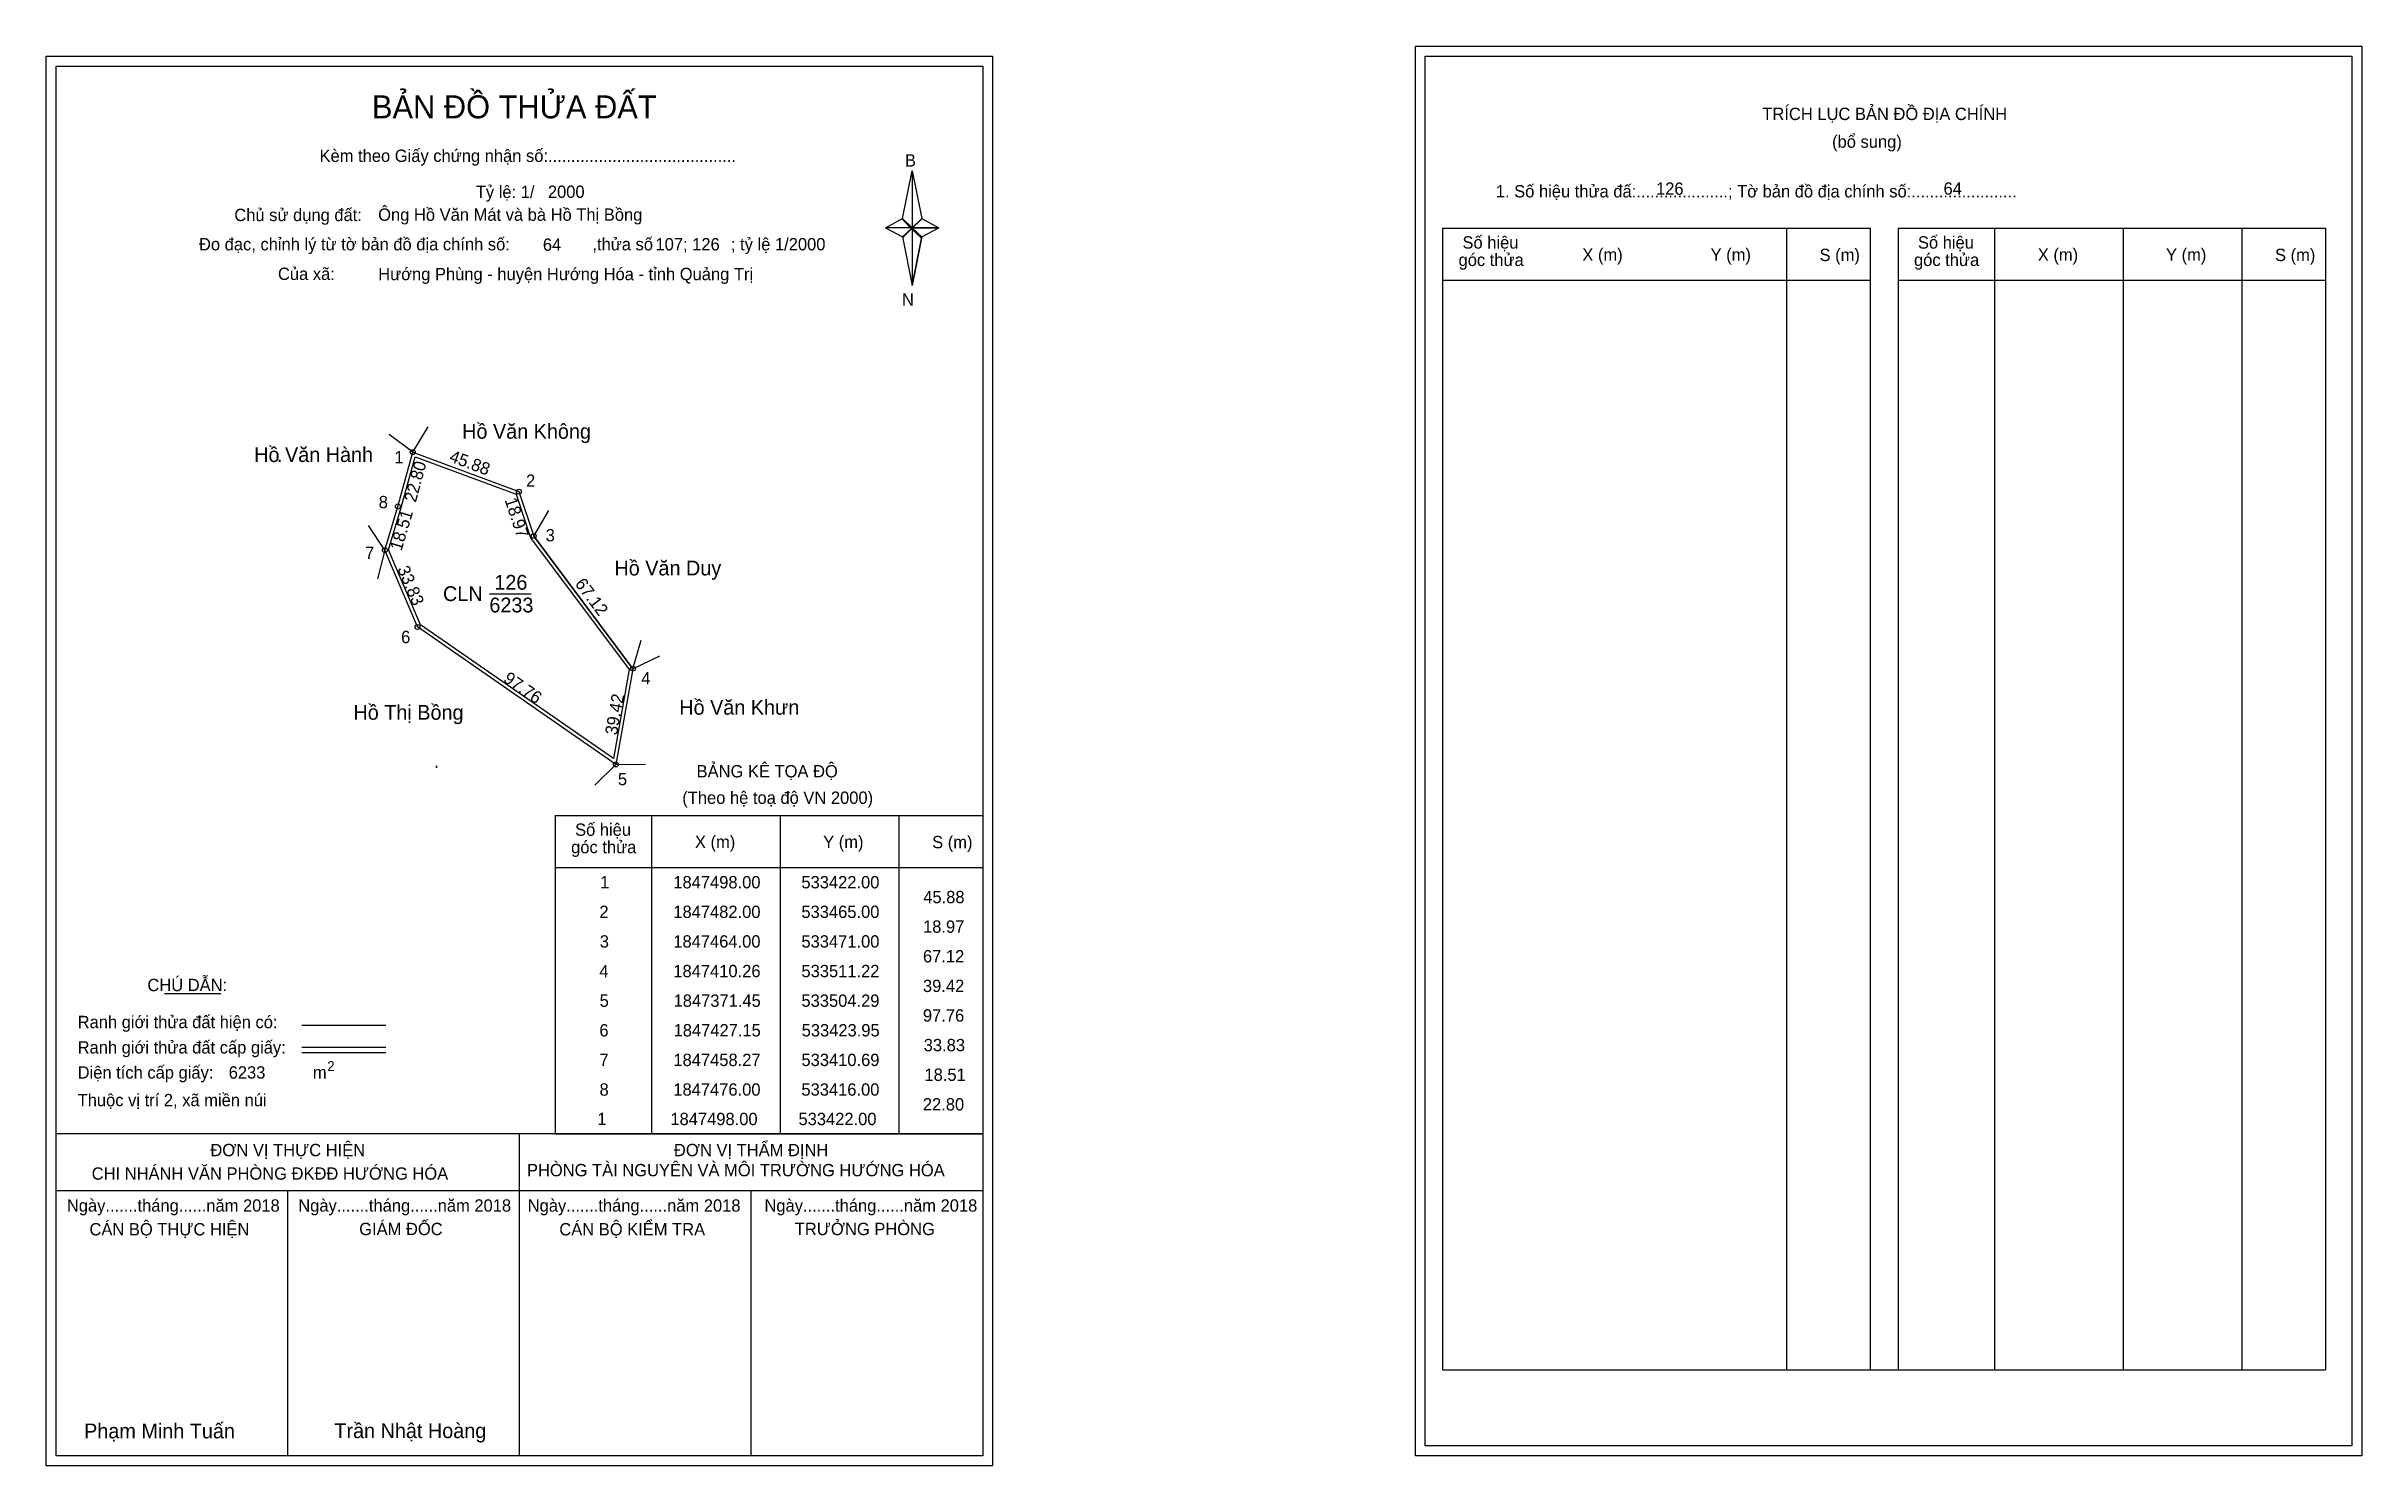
# Model space of a CAD drawing. Extents: x 533274 to 534212, y 1847087 to 1847662.
import ezdxf

# ---------------------------------------------------------------- set-up
doc = ezdxf.new("R2010")
doc.units = 0
for name, color, linetype in [('Level 1', 7, 'Continuous'), ('Level 10', 7, 'Continuous'), ('Level 11', 7, 'Continuous'), ('Level 13', 7, 'Continuous'), ('Level 27', 7, 'Continuous'), ('Level 3', 7, 'Continuous'), ('Level 36', 7, 'Continuous'), ('Level 49', 7, 'Continuous'), ('Level 53', 7, 'Continuous'), ('Level 55', 7, 'Continuous'), ('Level 6', 7, 'Continuous'), ('Level 60', 7, 'Continuous'), ('Level 63', 7, 'Continuous'), ('Level 9', 7, 'Continuous')]:
    doc.layers.add(name, color=color, linetype=linetype)

msp = doc.modelspace()

# ---------------------------------------------------------------- linework, layer by layer
at = {"layer": 'Level 1'}
for p, q in [((533277.55, 1847654.45), (533277.55, 1847654.45)), ((533832.19, 1847658.45), (533832.19, 1847658.45)), ((533620.39, 1847592.69), (533624.33, 1847611.97)), ((533624.33, 1847611.97), (533624.33, 1847588.92)), ((533624.33, 1847611.97), (533628.26, 1847592.69)), ((533613.5, 1847588.92), (533620.39, 1847592.69)), ((533620.39, 1847592.69), (533624.33, 1847588.92)), ((533624.03, 1847588.48), (533620.39, 1847592.25)), ((533624.33, 1847588.92), (533620.39, 1847585.24)), ((533624.03, 1847588.48), (533620.39, 1847584.8)), ((533620.39, 1847584.8), (533624.03, 1847588.48)), ((533620.39, 1847585.24), (533624.33, 1847565.52)), ((533627.97, 1847592.25), (533624.03, 1847588.48)), ((533624.03, 1847588.48), (533627.97, 1847592.25)), ((533627.97, 1847584.8), (533624.03, 1847588.48)), ((533628.26, 1847592.69), (533624.33, 1847588.92)), ((533624.33, 1847588.92), (533624.33, 1847565.52)), ((533624.33, 1847588.92), (533635.15, 1847588.92)), ((533624.33, 1847588.92), (533628.26, 1847585.24)), ((533628.26, 1847585.24), (533624.33, 1847565.52)), ((533628.26, 1847585.24), (533635.15, 1847588.92)), ((533839.26, 1847588.74), (534012.46, 1847588.74)), ((533978.53, 1847588.74), (533978.53, 1847126.21)), ((534012.46, 1847588.74), (534012.46, 1847126.21)), ((534023.77, 1847588.74), (534196.98, 1847588.74)), ((534062.95, 1847126.21), (534062.95, 1847588.74)), ((534115.1, 1847126.21), (534115.1, 1847588.74)), ((534163.04, 1847588.74), (534163.04, 1847126.21)), ((534196.98, 1847588.74), (534196.98, 1847126.21)), ((533839.26, 1847567.69), (534012.46, 1847567.69)), ((534023.77, 1847567.69), (534196.98, 1847567.69)), ((533479.74, 1847350.8), (533652.94, 1847350.8)), ((533518.92, 1847221.75), (533518.92, 1847350.8)), ((533571.06, 1847221.75), (533571.06, 1847350.8)), ((533619, 1847350.8), (533619, 1847221.75)), ((533479.74, 1847329.74), (533652.94, 1847329.74)), ((533321.38, 1847278.58), (533344.19, 1847278.58)), ((533377.11, 1847265.77), (533411.14, 1847265.77)), ((533377.11, 1847256.88), (533411.14, 1847256.88)), ((533377.11, 1847254.69), (533411.14, 1847254.69)), ((533491.2, 1847221.75), (533277.54, 1847221.75)), ((533652.94, 1847221.75), (533443.26, 1847221.75)), ((533465.24, 1847091.3), (533465.24, 1847221.75)), ((533479.74, 1847221.74), (533652.94, 1847221.74)), ((533652.94, 1847198.65), (533277.54, 1847198.65)), ((533371.39, 1847091.3), (533371.39, 1847198.65)), ((533559.09, 1847091.3), (533559.09, 1847198.65)), ((533839.26, 1847126.21), (534196.98, 1847126.21)), ((533652.94, 1847091.3), (533652.94, 1847091.3)), ((534207.59, 1847095.3), (534207.59, 1847095.3))]:
    msp.add_line(p, q, dxfattribs=at)
for points in [[(533620.39, 1847592.69), (533624.33, 1847611.97), (533624.33, 1847588.92)], [(533613.5, 1847588.92), (533620.39, 1847585.24), (533624.33, 1847588.92)], [(533624.33, 1847588.92), (533628.26, 1847592.69), (533635.15, 1847588.92)], [(533624.33, 1847588.92), (533624.33, 1847565.52), (533628.26, 1847585.24)]]:
    msp.add_lwpolyline(points, close=True, dxfattribs=at)
at = {"layer": 'Level 10'}
for p, q in [((533511.22, 1847410.26), (533471, 1847464)), ((533423.95, 1847427.15), (533410.69, 1847458.27)), ((533504.29, 1847371.45), (533423.95, 1847427.15))]:
    msp.add_line(p, q, dxfattribs=at)
for points in [[(533511.22, 1847410.26), (533504.29, 1847371.45), (533423.95, 1847427.15), (533410.69, 1847458.27), (533416, 1847476), (533422, 1847498), (533465, 1847482), (533471, 1847464)], [(533509.73, 1847409.91), (533503.3, 1847373.84), (533425.08, 1847428.07), (533412.18, 1847458.35), (533417.35, 1847475.61), (533422.95, 1847496.15), (533463.88, 1847480.92), (533469.74, 1847463.34)]]:
    msp.add_lwpolyline(points, close=True, dxfattribs=at)
at = {"layer": 'Level 11'}
for centre in [(533422, 1847498), (533465, 1847482), (533416, 1847476), (533471, 1847464), (533410.69, 1847458.27), (533423.95, 1847427.15), (533511.22, 1847410.26), (533511.22, 1847410.26), (533504.29, 1847371.45)]:
    msp.add_circle(centre, 1, dxfattribs=at)
at = {"layer": 'Level 27'}
for p, q in [((533422, 1847498), (533412.4, 1847505.19)), ((533422, 1847498), (533428.26, 1847508.24)), ((533471, 1847464), (533477.08, 1847474.34)), ((533410.69, 1847458.27), (533404.07, 1847468.28)), ((533410.69, 1847458.27), (533407.66, 1847446.66)), ((533511.22, 1847410.26), (533514.54, 1847421.79)), ((533511.22, 1847410.26), (533522.04, 1847415.45)), ((533504.29, 1847371.45), (533495.73, 1847363.04)), ((533504.29, 1847371.45), (533516.29, 1847371.51))]:
    msp.add_line(p, q, dxfattribs=at)
at = {"layer": 'Level 3'}
for p, q in [((533839.26, 1847588.74), (533839.26, 1847126.21)), ((534023.77, 1847588.74), (534023.77, 1847126.21)), ((533479.74, 1847350.8), (533479.74, 1847221.75))]:
    msp.add_line(p, q, dxfattribs=at)
at = {"layer": 'Level 63'}
for points in [[(533828.2, 1847662.45), (534211.6, 1847662.45), (534211.6, 1847091.3), (533828.2, 1847091.3)], [(533273.54, 1847658.45), (533656.94, 1847658.45), (533656.94, 1847087.3), (533273.54, 1847087.3)], [(533277.54, 1847654.45), (533652.94, 1847654.45), (533652.94, 1847091.3), (533277.54, 1847091.3)], [(533832.2, 1847658.45), (534207.6, 1847658.45), (534207.6, 1847095.3), (533832.2, 1847095.3)]]:
    msp.add_lwpolyline(points, close=True, dxfattribs=at)
at = {"layer": 'Level 9'}
msp.add_line((533453.04, 1847440.65), (533470.04, 1847440.65), dxfattribs=at)

# ---------------------------------------------------------------- texts
at = {"layer": 'Level 1'}
for s, height, p in [('BẢN ĐỒ THỬA ĐẤT', 9.3313, (533405.48, 1847633.26)), ('TRÍCH LỤC BẢN ĐỒ ĐỊA CHÍNH', 5, (533968.78, 1847632.57)), ('(bổ sung)', 5, (533997.03, 1847621.33)), ('Kèm theo Giấy chứng nhận số:.........................................', 5, (533384.24, 1847615.6)), ('B', 5, (533621.41, 1847613.72)), ('1. Số hiệu thửa đấ:....................; Tờ bản đồ địa chính số:.......................', 5, (533860.81, 1847601.21)), ('Chủ sử dụng đất:', 5, (533349.72, 1847591.62)), ('Đo đạc, chỉnh lý từ tờ bản đồ địa chính số:                  ,thửa số                 ; tỷ lệ 1/2000', 5, (533335.41, 1847579.76)), ('Số hiệu', 5, (533847.29, 1847580.48)), ('Số hiệu', 5, (534031.81, 1847580.48)), ('góc thửa', 5, (533845.7, 1847573.42)), ('X (m)', 5, (533895.85, 1847575.53)), ('Y (m)', 5, (533947.81, 1847575.53)), ('S (m)', 5, (533991.96, 1847575.43)), ('góc thửa', 5, (534030.22, 1847573.42)), ('X (m)', 5, (534080.37, 1847575.53)), ('Y (m)', 5, (534132.32, 1847575.53)), ('S (m)', 5, (534176.48, 1847575.43)), ('Của xã:', 5, (533367.4, 1847567.76)), ('N', 5, (533620.21, 1847557.38)), ('BẢNG KÊ TỌA ĐỘ', 5, (533537, 1847366.2)), ('(Theo hệ toạ độ VN 2000)', 5, (533531.2, 1847355.48)), ('góc thửa', 5, (533486.18, 1847335.47)), ('Số hiệu', 5, (533487.77, 1847342.53)), ('X (m)', 5, (533536.33, 1847337.58)), ('Y (m)', 5, (533588.28, 1847337.58)), ('S (m)', 5, (533632.44, 1847337.48)), ('CHÚ DẪN:', 5, (533314.5, 1847279.59)), ('Ranh giới thửa đất hiện có:', 5, (533286.24, 1847264.59)), ('Ranh giới thửa đất cấp giấy:', 5, (533286.24, 1847254.31)), ('Diện tích cấp giấy:', 5, (533286.24, 1847244.15)), ('m', 5, (533381.55, 1847244.19)), ('2', 4, (533387.35, 1847247.21)), ('Thuộc vị trí 2, xã miền núi', 5, (533286.24, 1847232.95)), ('ĐƠN VỊ THỰC HIỆN', 5, (533340.01, 1847212.71)), ('ĐƠN VỊ THẨM ĐỊNH', 5, (533527.82, 1847212.71)), ('CHI NHÁNH VĂN PHÒNG ĐKĐĐ HƯỚNG HÓA', 5, (533291.93, 1847203.19)), ('PHÒNG TÀI NGUYÊN VÀ MÔI TRƯỜNG HƯỚNG HÓA', 5, (533468.27, 1847204.57)), ('Ngày.......tháng......năm 2018', 5, (533281.88, 1847190.24)), ('Ngày.......tháng......năm 2018', 5, (533375.62, 1847190.24)), ('Ngày.......tháng......năm 2018', 5, (533468.57, 1847190.24)), ('Ngày.......tháng......năm 2018', 5, (533564.49, 1847190.24)), ('CÁN BỘ THỰC HIỆN', 5, (533291.04, 1847180.61)), ('GIÁM ĐỐC', 5, (533400.31, 1847180.73)), ('CÁN BỘ KIỂM TRA', 5, (533481.39, 1847180.61)), ('TRƯỞNG PHÒNG', 5, (533576.77, 1847180.73)), ('Phạm Minh Tuấn', 6, (533288.86, 1847098.38)), ('Trần Nhật Hoàng', 6, (533390.25, 1847098.48))]:
    msp.add_text(s, height=height, dxfattribs=at).set_placement(p)
at = {"layer": 'Level 11'}
msp.add_text('Tỷ lệ: 1/', height=5, dxfattribs=at).set_placement((533447.56, 1847600.98))
at = {"layer": 'Level 13'}
for s, p in [('126', (533455.06, 1847442.25)), ('CLN', (533434.26, 1847437.65)), ('6233', (533453.05, 1847433.05))]:
    msp.add_text(s, height=6, dxfattribs=at).set_placement(p)
at = {"layer": 'Level 36'}
for p in [(533366.97, 1847494), (533430.52, 1847370)]:
    msp.add_text('.', height=6, dxfattribs=at).set_placement(p)
at = {"layer": 'Level 49'}
for s, rotation, p in [('22.80', 74.74488, (533423.22, 1847477.37)), ('45.88', 339.59012, (533436.47, 1847494.32)), ('18.51', 73.32744, (533417.41, 1847457.71)), ('18.97', 288.43495, (533459.16, 1847478.64)), ('33.83', 293.07849, (533415.65, 1847450.7)), ('67.12', 306.81185, (533487.5, 1847444.62)), ('97.76', 325.2663, (533458.32, 1847405.27)), ('39.42', 79.87584, (533504.75, 1847383.11))]:
    msp.add_text(s, height=5, rotation=rotation, dxfattribs=at).set_placement(p)
at = {"layer": 'Level 53'}
for s, p in [('1', (533497.93, 1847321.24)), ('1847498.00', (533527.57, 1847321.24)), ('533422.00', (533579.46, 1847321.24)), ('2', (533497.63, 1847309.24)), ('1847482.00', (533527.57, 1847309.24)), ('533465.00', (533579.46, 1847309.24)), ('45.88', (533628.83, 1847315.24)), ('18.97', (533628.74, 1847303.24)), ('3', (533497.79, 1847297.24)), ('1847464.00', (533527.57, 1847297.24)), ('533471.00', (533579.46, 1847297.24)), ('67.12', (533628.71, 1847291.24)), ('4', (533497.61, 1847285.24)), ('1847410.26', (533527.58, 1847285.24)), ('533511.22', (533579.48, 1847285.24)), ('5', (533497.72, 1847273.24)), ('1847371.45', (533527.68, 1847273.24)), ('533504.29', (533579.48, 1847273.24)), ('39.42', (533628.71, 1847279.24)), ('6', (533497.62, 1847261.24)), ('1847427.15', (533527.68, 1847261.24)), ('533423.95', (533579.57, 1847261.24)), ('97.76', (533628.69, 1847267.24)), ('33.83', (533629.02, 1847255.24)), ('7', (533497.64, 1847249.24)), ('1847458.27', (533527.6, 1847249.24)), ('533410.69', (533579.48, 1847249.24)), ('18.51', (533629.31, 1847243.24)), ('8', (533497.69, 1847237.24)), ('1847476.00', (533527.57, 1847237.24)), ('533416.00', (533579.46, 1847237.24)), ('1', (533496.75, 1847225.3)), ('1847498.00', (533526.39, 1847225.3)), ('533422.00', (533578.28, 1847225.3)), ('22.80', (533628.67, 1847231.24))]:
    msp.add_text(s, height=5, dxfattribs=at).set_placement(p)
at = {"layer": 'Level 55'}
for s, height, p in [('1', 0.8, (533421.78, 1847498)), ('91', 0.22, (533421.86, 1847497.78)), ('0', 0.22, (533421.92, 1847497.78)), ('0', 0.22, (533421.92, 1847497.78)), ('2', 0.8, (533464.73, 1847482)), ('91', 0.22, (533464.86, 1847481.78)), ('8', 0.8, (533415.74, 1847476)), ('0', 0.22, (533415.92, 1847475.78)), ('0', 0.22, (533415.92, 1847475.78)), ('3', 0.8, (533470.75, 1847464)), ('109', 0.22, (533470.76, 1847463.78)), ('91', 0.22, (533470.86, 1847463.78)), ('7', 0.8, (533410.42, 1847458.27)), ('0', 0.22, (533410.61, 1847458.05)), ('0', 0.22, (533410.61, 1847458.05)), ('0', 0.22, (533410.61, 1847458.05)), ('0', 0.22, (533410.61, 1847458.05)), ('6', 0.8, (533423.68, 1847427.15)), ('0', 0.22, (533423.87, 1847426.93)), ('0', 0.22, (533423.87, 1847426.93)), ('4', 0.8, (533510.94, 1847410.26)), ('109', 0.22, (533510.98, 1847410.04)), ('127', 0.22, (533510.98, 1847410.04)), ('5', 0.8, (533504.03, 1847371.45)), ('127', 0.22, (533504.05, 1847371.23)), ('0', 0.22, (533504.21, 1847371.23)), ('0', 0.22, (533504.21, 1847371.23))]:
    msp.add_text(s, height=height, dxfattribs=at).set_placement(p)
at = {"layer": 'Level 6'}
for s, p in [('2000', (533476.75, 1847601.02)), ('126', (533925.71, 1847602.29)), ('64', (534042.2, 1847602.33)), ('Ông Hồ Văn Mát và bà Hồ Thị Bồng', (533407.99, 1847591.75)), ('107; 126', (533520.35, 1847579.74)), ('64', (533474.72, 1847579.58)), ('Hướng Phùng - huyện Hướng Hóa - tỉnh Quảng Trị', (533408.02, 1847567.67)), ('6233', (533347.43, 1847244.16))]:
    msp.add_text(s, height=5, dxfattribs=at).set_placement(p)
at = {"layer": 'Level 60'}
for s, p in [('Hồ Văn Không', (533442.01, 1847503.44)), ('Hồ Văn Hành', (533357.76, 1847494)), ('Hồ Văn Duy', (533503.72, 1847448.05)), ('Hồ Văn Khưn', (533529.98, 1847391.6)), ('Hồ Thị Bồng', (533397.98, 1847389.56))]:
    msp.add_text(s, height=6, dxfattribs=at).set_placement(p)
at = {"layer": 'Level 9'}
for s, p in [('1', (533414.55, 1847493.42)), ('2', (533467.91, 1847483.95)), ('8', (533408.21, 1847475.26)), ('3', (533475.85, 1847461.86)), ('7', (533402.69, 1847454.72)), ('6', (533417.28, 1847420.61)), ('4', (533514.6, 1847403.89)), ('5', (533505.13, 1847363.03))]:
    msp.add_text(s, height=5, dxfattribs=at).set_placement(p)

doc.saveas('drawing.dxf')
